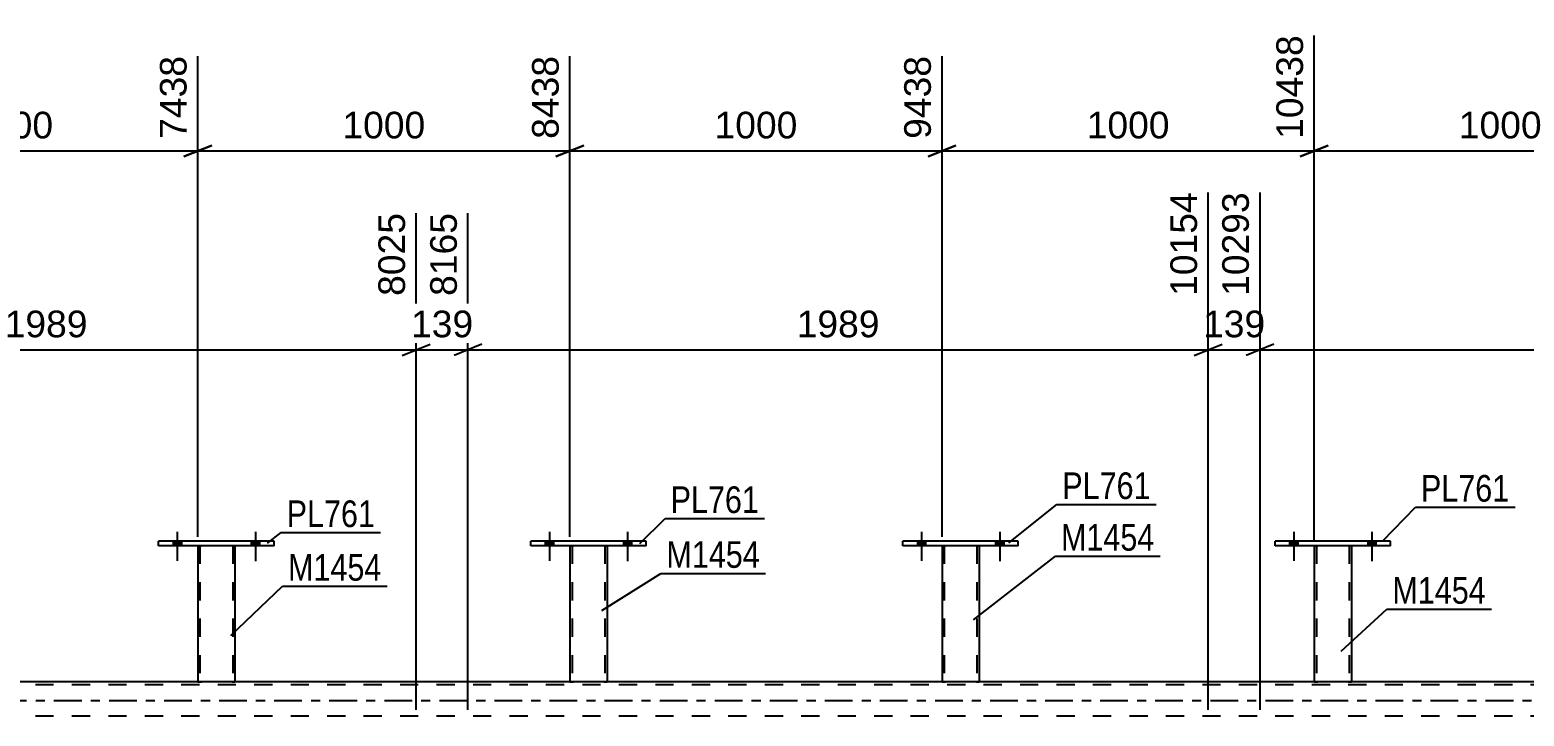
# Model space of a CAD drawing. Header units: millimetres. Extents: x 0 to 841, y 0 to 594.
# Drawn here: x 323.4 to 484.1, y 432.8 to 506.6 of the extents above; entities that cross this region are included whole.
import ezdxf

# ---------------------------------------------------------------- set-up
doc = ezdxf.new("R2010")
doc.units = ezdxf.units.MM
doc.linetypes.add('DXK_LINE_DOT2', pattern=[3.9198, 1.9599, -1.9599])
doc.linetypes.add('DXK_LINE_DOT3', pattern=[5.9187, 2.979, -0.9799, 0.9799, -0.9799])
doc.styles.add('Arial', font='ARIAL.TTF', dxfattribs={"height": 0.2})
doc.styles.add('Arial Narrow', font='ARIALN.TTF', dxfattribs={"height": 0.2})

# ---------------------------------------------------------------- blocks, each defined once
blk = doc.blocks.new('Bolt-318465150-4772 - 4399')
at = {"linetype": 'Continuous'}
for points in [[(378.85, 451.15), (379.73, 451.15), (379.73, 451.63), (378.85, 451.63)], [(387.25, 451.14), (388.13, 451.14), (388.13, 451.62), (387.25, 451.62)]]:
    blk.add_hatch(color=1, dxfattribs=at).paths.add_polyline_path(points)
at = {"color": 1, "linetype": 'Continuous'}
for p, q in [((378.85, 451.63), (378.85, 451.15)), ((379.29, 452.63), (379.29, 449.51)), ((379.73, 451.63), (379.73, 451.15)), ((387.25, 451.62), (387.25, 451.14)), ((387.69, 452.62), (387.69, 449.5)), ((388.13, 451.62), (388.13, 451.14))]:
    blk.add_line(p, q, dxfattribs=at)
blk = doc.blocks.new('Bolt-318465150-4794 - 4399')
at = {"linetype": 'Continuous'}
for points in [[(418.85, 451.15), (419.73, 451.15), (419.73, 451.63), (418.85, 451.63)], [(427.25, 451.14), (428.13, 451.14), (428.13, 451.62), (427.25, 451.62)]]:
    blk.add_hatch(color=1, dxfattribs=at).paths.add_polyline_path(points)
at = {"color": 1, "linetype": 'Continuous'}
for p, q in [((418.85, 451.63), (418.85, 451.15)), ((419.29, 452.63), (419.29, 449.51)), ((419.73, 451.63), (419.73, 451.15)), ((427.25, 451.62), (427.25, 451.14)), ((427.69, 452.62), (427.69, 449.5)), ((428.13, 451.62), (428.13, 451.14))]:
    blk.add_line(p, q, dxfattribs=at)
blk = doc.blocks.new('Part-318465150-4625 - 4399')
at = {"color": 2, "linetype": 'Continuous'}
for p, q in [((377.29, 451.15), (377.29, 451.63)), ((389.69, 451.62), (377.29, 451.63)), ((389.69, 451.14), (389.69, 451.62)), ((389.69, 451.14), (377.29, 451.15))]:
    blk.add_line(p, q, dxfattribs=at)
blk = doc.blocks.new('Part-318465150-4615 - 4399')
at = {"color": 2, "linetype": 'Continuous'}
for p, q in [((417.29, 451.15), (417.29, 451.63)), ((429.69, 451.62), (417.29, 451.63)), ((429.69, 451.14), (429.69, 451.62)), ((429.69, 451.14), (417.29, 451.15))]:
    blk.add_line(p, q, dxfattribs=at)
blk = doc.blocks.new('Part-318465150-4605 - 4399')
at = {"color": 2, "linetype": 'Continuous'}
for p, q in [((457.29, 451.15), (457.29, 451.63)), ((469.69, 451.62), (457.29, 451.63)), ((469.69, 451.14), (469.69, 451.62)), ((469.69, 451.14), (457.29, 451.15))]:
    blk.add_line(p, q, dxfattribs=at)
blk = doc.blocks.new('Part-318465150-4610 - 4399')
at = {"color": 2, "linetype": 'Continuous'}
for p, q in [((461.49, 451.15), (461.49, 436.51)), ((465.49, 451.14), (465.49, 436.51)), ((461.52, 436.51), (461.49, 436.51)), ((461.63, 436.51), (461.52, 436.51)), ((461.78, 436.51), (461.63, 436.51)), ((465.19, 436.51), (461.78, 436.51)), ((465.35, 436.51), (465.19, 436.51)), ((465.45, 436.51), (465.35, 436.51)), ((465.49, 436.51), (465.45, 436.51))]:
    blk.add_line(p, q, dxfattribs=at)
at = {"color": 7, "linetype": 'DXK_LINE_DOT2'}
for p, q in [((461.49, 451.15), (461.49, 451.15)), ((461.49, 451.15), (461.49, 451.15)), ((461.49, 451.15), (461.49, 451.15)), ((461.53, 451.15), (461.49, 451.15)), ((461.49, 451.15), (461.53, 451.15)), ((461.63, 451.15), (461.53, 451.15)), ((461.53, 451.15), (461.63, 451.15)), ((461.79, 451.15), (461.63, 451.15)), ((461.63, 451.15), (461.79, 451.15)), ((461.73, 451.15), (461.73, 451.15)), ((461.73, 451.15), (461.73, 436.51)), ((461.75, 451.15), (461.73, 451.15)), ((461.73, 451.15), (461.75, 451.15)), ((461.8, 451.15), (461.75, 451.15)), ((461.75, 451.15), (461.8, 451.15)), ((465.19, 451.15), (461.79, 451.15)), ((465.19, 451.15), (461.79, 451.15)), ((465.1, 451.15), (461.8, 451.15)), ((461.8, 451.15), (461.88, 451.15)), ((465.18, 451.15), (461.88, 451.15)), ((465.18, 451.15), (465.1, 451.15)), ((465.23, 451.15), (465.18, 451.15)), ((465.18, 451.15), (465.23, 451.15)), ((465.19, 451.15), (465.35, 451.15)), ((465.35, 451.15), (465.19, 451.15)), ((465.25, 451.15), (465.23, 451.15)), ((465.23, 451.15), (465.25, 451.15)), ((465.25, 451.15), (465.25, 451.15)), ((465.25, 451.15), (465.25, 436.51)), ((465.35, 451.15), (465.45, 451.15)), ((465.45, 451.15), (465.35, 451.15)), ((465.45, 451.15), (465.49, 451.15)), ((465.49, 451.15), (465.45, 451.15)), ((465.49, 451.15), (465.49, 451.15)), ((465.49, 451.15), (465.49, 451.14)), ((465.49, 451.14), (465.49, 451.15)), ((461.49, 436.51), (461.52, 436.51)), ((461.52, 436.51), (461.63, 436.51)), ((461.63, 436.51), (461.78, 436.51)), ((461.74, 436.51), (461.73, 436.51)), ((461.73, 436.51), (461.74, 436.51)), ((461.8, 436.51), (461.74, 436.51)), ((461.74, 436.51), (461.78, 436.51)), ((465.19, 436.51), (461.78, 436.51)), ((461.78, 436.51), (461.8, 436.51)), ((465.1, 436.51), (461.8, 436.51)), ((461.8, 436.51), (461.87, 436.51)), ((465.18, 436.51), (461.87, 436.51)), ((465.18, 436.51), (465.1, 436.51)), ((465.23, 436.51), (465.18, 436.51)), ((465.18, 436.51), (465.23, 436.51)), ((465.19, 436.51), (465.35, 436.51)), ((465.25, 436.51), (465.23, 436.51)), ((465.23, 436.51), (465.25, 436.51)), ((465.35, 436.51), (465.45, 436.51)), ((465.45, 436.51), (465.49, 436.51))]:
    blk.add_line(p, q, dxfattribs=at)
blk = doc.blocks.new('Part-318465150-4620 - 4399')
at = {"color": 2, "linetype": 'Continuous'}
for p, q in [((421.49, 451.15), (421.49, 436.51)), ((425.49, 451.14), (425.49, 436.51)), ((421.52, 436.51), (421.49, 436.51)), ((421.63, 436.51), (421.52, 436.51)), ((421.78, 436.51), (421.63, 436.51)), ((425.19, 436.51), (421.78, 436.51)), ((425.35, 436.51), (425.19, 436.51)), ((425.45, 436.51), (425.35, 436.51)), ((425.49, 436.51), (425.45, 436.51))]:
    blk.add_line(p, q, dxfattribs=at)
at = {"color": 7, "linetype": 'DXK_LINE_DOT2'}
for p, q in [((421.49, 451.15), (421.49, 451.15)), ((421.49, 451.15), (421.49, 451.15)), ((421.49, 451.15), (421.49, 451.15)), ((421.53, 451.15), (421.49, 451.15)), ((421.49, 451.15), (421.53, 451.15)), ((421.63, 451.15), (421.53, 451.15)), ((421.53, 451.15), (421.63, 451.15)), ((421.79, 451.15), (421.63, 451.15)), ((421.63, 451.15), (421.79, 451.15)), ((421.73, 451.15), (421.73, 451.15)), ((421.73, 451.15), (421.73, 436.51)), ((421.75, 451.15), (421.73, 451.15)), ((421.73, 451.15), (421.75, 451.15)), ((421.8, 451.15), (421.75, 451.15)), ((421.75, 451.15), (421.8, 451.15)), ((425.19, 451.15), (421.79, 451.15)), ((425.19, 451.15), (421.79, 451.15)), ((425.1, 451.15), (421.8, 451.15)), ((421.8, 451.15), (421.88, 451.15)), ((425.18, 451.15), (421.88, 451.15)), ((425.18, 451.15), (425.1, 451.15)), ((425.23, 451.15), (425.18, 451.15)), ((425.18, 451.15), (425.23, 451.15)), ((425.19, 451.15), (425.35, 451.15)), ((425.35, 451.15), (425.19, 451.15)), ((425.25, 451.15), (425.23, 451.15)), ((425.23, 451.15), (425.25, 451.15)), ((425.25, 451.15), (425.25, 451.15)), ((425.25, 451.15), (425.25, 436.51)), ((425.35, 451.15), (425.45, 451.15)), ((425.45, 451.15), (425.35, 451.15)), ((425.45, 451.15), (425.49, 451.15)), ((425.49, 451.15), (425.45, 451.15)), ((425.49, 451.15), (425.49, 451.15)), ((425.49, 451.15), (425.49, 451.14)), ((425.49, 451.14), (425.49, 451.15)), ((421.49, 436.51), (421.52, 436.51)), ((421.52, 436.51), (421.63, 436.51)), ((421.63, 436.51), (421.78, 436.51)), ((421.74, 436.51), (421.73, 436.51)), ((421.73, 436.51), (421.74, 436.51)), ((421.8, 436.51), (421.74, 436.51)), ((421.74, 436.51), (421.78, 436.51)), ((425.19, 436.51), (421.78, 436.51)), ((421.78, 436.51), (421.8, 436.51)), ((425.1, 436.51), (421.8, 436.51)), ((421.8, 436.51), (421.87, 436.51)), ((425.18, 436.51), (421.87, 436.51)), ((425.18, 436.51), (425.1, 436.51)), ((425.23, 436.51), (425.18, 436.51)), ((425.18, 436.51), (425.23, 436.51)), ((425.19, 436.51), (425.35, 436.51)), ((425.25, 436.51), (425.23, 436.51)), ((425.23, 436.51), (425.25, 436.51)), ((425.35, 436.51), (425.45, 436.51)), ((425.45, 436.51), (425.49, 436.51))]:
    blk.add_line(p, q, dxfattribs=at)
blk = doc.blocks.new('Part-318465150-4696 - 4399')
at = {"color": 7, "linetype": 'DXK_LINE_DOT2'}
for p, q in [((765.02, 436.19), (89.29, 436.19)), ((765.02, 436.51), (101.49, 436.51)), ((345.49, 436.51), (341.49, 436.51)), ((385.49, 436.51), (381.49, 436.51)), ((425.49, 436.51), (421.49, 436.51)), ((465.49, 436.51), (461.49, 436.51)), ((765.02, 432.83), (89.29, 432.83))]:
    blk.add_line(p, q, dxfattribs=at)
at = {"color": 2, "linetype": 'Continuous'}
for p, q in [((341.49, 436.51), (305.49, 436.51)), ((381.49, 436.51), (345.49, 436.51)), ((421.49, 436.51), (385.49, 436.51)), ((461.49, 436.51), (425.49, 436.51)), ((501.49, 436.51), (465.49, 436.51))]:
    blk.add_line(p, q, dxfattribs=at)
at = {"color": 7, "linetype": 'DXK_LINE_DOT3'}
blk.add_line((89.29, 434.51), (774.82, 434.51), dxfattribs=at)
blk = doc.blocks.new('Part-318465150-4746 - 4399')
at = {"color": 2, "linetype": 'Continuous'}
for p, q in [((381.49, 451.15), (381.49, 436.51)), ((385.49, 451.14), (385.49, 436.51)), ((381.52, 436.51), (381.49, 436.51)), ((381.63, 436.51), (381.52, 436.51)), ((381.78, 436.51), (381.63, 436.51)), ((385.19, 436.51), (381.78, 436.51)), ((385.35, 436.51), (385.19, 436.51)), ((385.45, 436.51), (385.35, 436.51)), ((385.49, 436.51), (385.45, 436.51))]:
    blk.add_line(p, q, dxfattribs=at)
at = {"color": 7, "linetype": 'DXK_LINE_DOT2'}
for p, q in [((381.49, 451.15), (381.49, 451.15)), ((381.49, 451.15), (381.49, 451.15)), ((381.49, 451.15), (381.49, 451.15)), ((381.53, 451.15), (381.49, 451.15)), ((381.49, 451.15), (381.53, 451.15)), ((381.63, 451.15), (381.53, 451.15)), ((381.53, 451.15), (381.63, 451.15)), ((381.79, 451.15), (381.63, 451.15)), ((381.63, 451.15), (381.79, 451.15)), ((381.73, 451.15), (381.73, 451.15)), ((381.73, 451.15), (381.73, 436.51)), ((381.75, 451.15), (381.73, 451.15)), ((381.73, 451.15), (381.75, 451.15)), ((381.8, 451.15), (381.75, 451.15)), ((381.75, 451.15), (381.8, 451.15)), ((385.19, 451.15), (381.79, 451.15)), ((385.19, 451.15), (381.79, 451.15)), ((385.1, 451.15), (381.8, 451.15)), ((381.8, 451.15), (381.88, 451.15)), ((385.18, 451.15), (381.88, 451.15)), ((385.18, 451.15), (385.1, 451.15)), ((385.23, 451.15), (385.18, 451.15)), ((385.18, 451.15), (385.23, 451.15)), ((385.19, 451.15), (385.35, 451.15)), ((385.35, 451.15), (385.19, 451.15)), ((385.25, 451.15), (385.23, 451.15)), ((385.23, 451.15), (385.25, 451.15)), ((385.25, 451.15), (385.25, 451.15)), ((385.25, 451.15), (385.25, 436.51)), ((385.35, 451.15), (385.45, 451.15)), ((385.45, 451.15), (385.35, 451.15)), ((385.45, 451.15), (385.49, 451.15)), ((385.49, 451.15), (385.45, 451.15)), ((385.49, 451.15), (385.49, 451.15)), ((385.49, 451.15), (385.49, 451.14)), ((385.49, 451.14), (385.49, 451.15)), ((381.49, 436.51), (381.52, 436.51)), ((381.52, 436.51), (381.63, 436.51)), ((381.63, 436.51), (381.78, 436.51)), ((381.74, 436.51), (381.73, 436.51)), ((381.73, 436.51), (381.74, 436.51)), ((381.8, 436.51), (381.74, 436.51)), ((381.74, 436.51), (381.78, 436.51)), ((385.19, 436.51), (381.78, 436.51)), ((381.78, 436.51), (381.8, 436.51)), ((385.1, 436.51), (381.8, 436.51)), ((381.8, 436.51), (381.87, 436.51)), ((385.18, 436.51), (381.87, 436.51)), ((385.18, 436.51), (385.1, 436.51)), ((385.23, 436.51), (385.18, 436.51)), ((385.18, 436.51), (385.23, 436.51)), ((385.19, 436.51), (385.35, 436.51)), ((385.25, 436.51), (385.23, 436.51)), ((385.23, 436.51), (385.25, 436.51)), ((385.35, 436.51), (385.45, 436.51)), ((385.45, 436.51), (385.49, 436.51))]:
    blk.add_line(p, q, dxfattribs=at)
blk = doc.blocks.new('Part-318465150-4751 - 4399')
at = {"color": 2, "linetype": 'Continuous'}
for p, q in [((337.29, 451.15), (337.29, 451.63)), ((349.69, 451.62), (337.29, 451.63)), ((349.69, 451.14), (349.69, 451.62)), ((349.69, 451.14), (337.29, 451.15))]:
    blk.add_line(p, q, dxfattribs=at)
blk = doc.blocks.new('Part-318465150-4756 - 4399')
at = {"color": 2, "linetype": 'Continuous'}
for p, q in [((341.49, 451.15), (341.49, 436.51)), ((345.49, 451.14), (345.49, 436.51)), ((341.52, 436.51), (341.49, 436.51)), ((341.63, 436.51), (341.52, 436.51)), ((341.78, 436.51), (341.63, 436.51)), ((345.19, 436.51), (341.78, 436.51)), ((345.35, 436.51), (345.19, 436.51)), ((345.45, 436.51), (345.35, 436.51)), ((345.49, 436.51), (345.45, 436.51))]:
    blk.add_line(p, q, dxfattribs=at)
at = {"color": 7, "linetype": 'DXK_LINE_DOT2'}
for p, q in [((341.49, 451.15), (341.49, 451.15)), ((341.49, 451.15), (341.49, 451.15)), ((341.49, 451.15), (341.49, 451.15)), ((341.53, 451.15), (341.49, 451.15)), ((341.49, 451.15), (341.53, 451.15)), ((341.63, 451.15), (341.53, 451.15)), ((341.53, 451.15), (341.63, 451.15)), ((341.79, 451.15), (341.63, 451.15)), ((341.63, 451.15), (341.79, 451.15)), ((341.73, 451.15), (341.73, 451.15)), ((341.73, 451.15), (341.73, 436.51)), ((341.75, 451.15), (341.73, 451.15)), ((341.73, 451.15), (341.75, 451.15)), ((341.8, 451.15), (341.75, 451.15)), ((341.75, 451.15), (341.8, 451.15)), ((345.2, 451.15), (341.79, 451.15)), ((345.2, 451.15), (341.79, 451.15)), ((345.1, 451.15), (341.8, 451.15)), ((341.8, 451.15), (341.88, 451.15)), ((345.18, 451.15), (341.88, 451.15)), ((345.18, 451.15), (345.1, 451.15)), ((345.23, 451.15), (345.18, 451.15)), ((345.18, 451.15), (345.23, 451.15)), ((345.2, 451.15), (345.35, 451.15)), ((345.35, 451.15), (345.2, 451.15)), ((345.25, 451.15), (345.23, 451.15)), ((345.23, 451.15), (345.25, 451.15)), ((345.25, 451.15), (345.25, 451.15)), ((345.25, 451.15), (345.25, 436.51)), ((345.35, 451.15), (345.46, 451.15)), ((345.46, 451.15), (345.35, 451.15)), ((345.46, 451.15), (345.49, 451.15)), ((345.49, 451.15), (345.46, 451.15)), ((345.49, 451.15), (345.49, 451.15)), ((345.49, 451.15), (345.49, 451.14)), ((345.49, 451.14), (345.49, 451.15)), ((341.49, 436.51), (341.52, 436.51)), ((341.52, 436.51), (341.63, 436.51)), ((341.63, 436.51), (341.78, 436.51)), ((341.75, 436.51), (341.73, 436.51)), ((341.73, 436.51), (341.75, 436.51)), ((341.8, 436.51), (341.75, 436.51)), ((341.75, 436.51), (341.78, 436.51)), ((345.19, 436.51), (341.78, 436.51)), ((341.78, 436.51), (341.8, 436.51)), ((345.1, 436.51), (341.8, 436.51)), ((341.8, 436.51), (341.88, 436.51)), ((345.18, 436.51), (341.88, 436.51)), ((345.18, 436.51), (345.1, 436.51)), ((345.23, 436.51), (345.18, 436.51)), ((345.18, 436.51), (345.23, 436.51)), ((345.19, 436.51), (345.35, 436.51)), ((345.25, 436.51), (345.23, 436.51)), ((345.23, 436.51), (345.25, 436.51)), ((345.35, 436.51), (345.45, 436.51)), ((345.45, 436.51), (345.49, 436.51))]:
    blk.add_line(p, q, dxfattribs=at)
blk = doc.blocks.new('Bolt-318465150-4773 - 4399')
at = {"linetype": 'Continuous'}
for points in [[(338.85, 451.15), (339.73, 451.15), (339.73, 451.63), (338.85, 451.63)], [(347.25, 451.14), (348.13, 451.14), (348.13, 451.62), (347.25, 451.62)]]:
    blk.add_hatch(color=1, dxfattribs=at).paths.add_polyline_path(points)
at = {"color": 1, "linetype": 'Continuous'}
for p, q in [((338.85, 451.63), (338.85, 451.15)), ((339.29, 452.63), (339.29, 449.51)), ((339.73, 451.63), (339.73, 451.15)), ((347.25, 451.62), (347.25, 451.14)), ((347.69, 452.62), (347.69, 449.5)), ((348.13, 451.62), (348.13, 451.14))]:
    blk.add_line(p, q, dxfattribs=at)
blk = doc.blocks.new('Bolt-318465150-4774 - 4399')
at = {"linetype": 'Continuous'}
for points in [[(338.85, 451.15), (339.73, 451.15), (339.73, 451.63), (338.85, 451.63)], [(347.25, 451.14), (348.13, 451.14), (348.13, 451.62), (347.25, 451.62)]]:
    blk.add_hatch(color=1, dxfattribs=at).paths.add_polyline_path(points)
at = {"color": 1, "linetype": 'Continuous'}
for p, q in [((338.85, 451.63), (338.85, 451.15)), ((339.29, 452.63), (339.29, 449.51)), ((339.73, 451.63), (339.73, 451.15)), ((347.25, 451.62), (347.25, 451.14)), ((347.69, 452.62), (347.69, 449.5)), ((348.13, 451.62), (348.13, 451.14))]:
    blk.add_line(p, q, dxfattribs=at)
blk = doc.blocks.new('Bolt-318465150-4791 - 4399')
at = {"linetype": 'Continuous'}
for points in [[(458.85, 451.15), (459.73, 451.15), (459.73, 451.63), (458.85, 451.63)], [(467.25, 451.14), (468.13, 451.14), (468.13, 451.62), (467.25, 451.62)]]:
    blk.add_hatch(color=1, dxfattribs=at).paths.add_polyline_path(points)
at = {"color": 1, "linetype": 'Continuous'}
for p, q in [((458.85, 451.63), (458.85, 451.15)), ((459.29, 452.63), (459.29, 449.51)), ((459.73, 451.63), (459.73, 451.15)), ((467.25, 451.62), (467.25, 451.14)), ((467.69, 452.62), (467.69, 449.5)), ((468.13, 451.62), (468.13, 451.14))]:
    blk.add_line(p, q, dxfattribs=at)
blk = doc.blocks.new('Bolt-318465150-4792 - 4399')
at = {"linetype": 'Continuous'}
for points in [[(458.85, 451.15), (459.73, 451.15), (459.73, 451.63), (458.85, 451.63)], [(467.25, 451.14), (468.13, 451.14), (468.13, 451.62), (467.25, 451.62)]]:
    blk.add_hatch(color=1, dxfattribs=at).paths.add_polyline_path(points)
at = {"color": 1, "linetype": 'Continuous'}
for p, q in [((458.85, 451.63), (458.85, 451.15)), ((459.29, 452.63), (459.29, 449.51)), ((459.73, 451.63), (459.73, 451.15)), ((467.25, 451.62), (467.25, 451.14)), ((467.69, 452.62), (467.69, 449.5)), ((468.13, 451.62), (468.13, 451.14))]:
    blk.add_line(p, q, dxfattribs=at)
blk = doc.blocks.new('Bolt-318465150-4793 - 4399')
at = {"linetype": 'Continuous'}
for points in [[(418.85, 451.15), (419.73, 451.15), (419.73, 451.63), (418.85, 451.63)], [(427.25, 451.14), (428.13, 451.14), (428.13, 451.62), (427.25, 451.62)]]:
    blk.add_hatch(color=1, dxfattribs=at).paths.add_polyline_path(points)
at = {"color": 1, "linetype": 'Continuous'}
for p, q in [((418.85, 451.63), (418.85, 451.15)), ((419.29, 452.63), (419.29, 449.51)), ((419.73, 451.63), (419.73, 451.15)), ((427.25, 451.62), (427.25, 451.14)), ((427.69, 452.62), (427.69, 449.5)), ((428.13, 451.62), (428.13, 451.14))]:
    blk.add_line(p, q, dxfattribs=at)
blk = doc.blocks.new('Bolt-318465150-4795 - 4399')
at = {"linetype": 'Continuous'}
for points in [[(378.85, 451.15), (379.73, 451.15), (379.73, 451.63), (378.85, 451.63)], [(387.25, 451.14), (388.13, 451.14), (388.13, 451.62), (387.25, 451.62)]]:
    blk.add_hatch(color=1, dxfattribs=at).paths.add_polyline_path(points)
at = {"color": 1, "linetype": 'Continuous'}
for p, q in [((378.85, 451.63), (378.85, 451.15)), ((379.29, 452.63), (379.29, 449.51)), ((379.73, 451.63), (379.73, 451.15)), ((387.25, 451.62), (387.25, 451.14)), ((387.69, 452.62), (387.69, 449.5)), ((388.13, 451.62), (388.13, 451.14))]:
    blk.add_line(p, q, dxfattribs=at)
blk = doc.blocks.new('StraightDimension-318465150-14489 - 4399')
at = {"color": 7, "linetype": 'Continuous'}
for p, q in [((450.1, 433.51), (450.1, 489.12)), ((455.67, 433.51), (455.67, 489.12)), ((448.6, 471.6), (451.6, 472.8)), ((450.1, 472.2), (455.67, 472.2)), ((457.17, 472.8), (454.17, 471.6))]:
    blk.add_line(p, q, dxfattribs=at)
at = {"color": 0}
blk.add_wipeout([(456.82, 472.95), (456.82, 477.15), (448.95, 477.15), (448.95, 472.95)], dxfattribs=at)
at = {"color": 3, "style": 'Arial'}
blk.add_text('139', height=2.865, dxfattribs=at).set_placement((449.55, 473.55))
at = {"color": 0, "linetype": 'Continuous'}
blk.add_wipeout([(455.07, 489.72), (450.87, 489.72), (450.87, 477.4), (455.07, 477.4)], dxfattribs=at)
at = {"color": 3, "linetype": 'Continuous', "style": 'Arial'}
blk.add_text('10293', height=2.865, rotation=90.0002, dxfattribs=at).set_placement((454.47, 478))
blk = doc.blocks.new('StraightDimension-318465150-14492 - 4399')
at = {"color": 7, "linetype": 'Continuous'}
for p, q in [((285.41, 433.51), (285.41, 486.9)), ((364.97, 433.51), (364.97, 486.9)), ((286.91, 472.8), (283.91, 471.6)), ((285.41, 472.2), (364.97, 472.2)), ((363.47, 471.6), (366.47, 472.8))]:
    blk.add_line(p, q, dxfattribs=at)
at = {"color": 0, "linetype": 'Continuous'}
blk.add_wipeout([(364.37, 487.5), (360.17, 487.5), (360.17, 477.4), (364.37, 477.4)], dxfattribs=at)
at = {"color": 0}
blk.add_wipeout([(330.23, 472.95), (330.23, 477.15), (320.14, 477.15), (320.14, 472.95)], dxfattribs=at)
at = {"color": 3, "linetype": 'Continuous', "style": 'Arial'}
blk.add_text('8025', height=2.865, rotation=90.0002, dxfattribs=at).set_placement((363.77, 478))
at = {"color": 3, "style": 'Arial'}
blk.add_text('1989', height=2.865, dxfattribs=at).set_placement((320.74, 473.55))
blk = doc.blocks.new('StraightDimension-318465150-14490 - 4399')
at = {"color": 7, "linetype": 'Continuous'}
for p, q in [((450.1, 433.51), (450.1, 489.12)), ((370.54, 433.51), (370.54, 486.9)), ((372.04, 472.8), (369.04, 471.6)), ((370.54, 472.2), (450.1, 472.2)), ((448.6, 471.6), (451.6, 472.8))]:
    blk.add_line(p, q, dxfattribs=at)
at = {"color": 0, "linetype": 'Continuous'}
blk.add_wipeout([(449.5, 489.72), (445.3, 489.72), (445.3, 477.4), (449.5, 477.4)], dxfattribs=at)
at = {"color": 0}
blk.add_wipeout([(415.37, 472.95), (415.37, 477.15), (405.27, 477.15), (405.27, 472.95)], dxfattribs=at)
at = {"color": 3, "linetype": 'Continuous', "style": 'Arial'}
blk.add_text('10154', height=2.865, rotation=90.0002, dxfattribs=at).set_placement((448.9, 478))
at = {"color": 3, "style": 'Arial'}
blk.add_text('1989', height=2.865, dxfattribs=at).set_placement((405.87, 473.55))
blk = doc.blocks.new('StraightDimension-318465150-14060 - 4399')
at = {"color": 7, "linetype": 'Continuous'}
for p, q in [((461.49, 451.58), (461.49, 505.99)), ((501.49, 451.56), (501.49, 505.99)), ((462.99, 494.18), (459.99, 492.98)), ((461.49, 493.58), (501.49, 493.58)), ((499.99, 492.98), (502.99, 494.18))]:
    blk.add_line(p, q, dxfattribs=at)
at = {"color": 0, "linetype": 'Continuous'}
blk.add_wipeout([(500.89, 506.59), (496.69, 506.59), (496.69, 494.28), (500.89, 494.28)], dxfattribs=at)
at = {"color": 0}
blk.add_wipeout([(486.54, 494.33), (486.54, 498.53), (476.44, 498.53), (476.44, 494.33)], dxfattribs=at)
at = {"color": 3, "linetype": 'Continuous', "style": 'Arial'}
blk.add_text('11438', height=2.865, rotation=90.0002, dxfattribs=at).set_placement((500.29, 494.88))
at = {"color": 3, "style": 'Arial'}
blk.add_text('1000', height=2.865, dxfattribs=at).set_placement((477.04, 494.93))
blk = doc.blocks.new('StraightDimension-318465150-14063 - 4399')
at = {"color": 7, "linetype": 'Continuous'}
for p, q in [((341.49, 452.1), (341.49, 503.77)), ((381.49, 452.09), (381.49, 503.77)), ((342.99, 494.18), (339.99, 492.98)), ((341.49, 493.58), (381.49, 493.58)), ((379.99, 492.98), (382.99, 494.18))]:
    blk.add_line(p, q, dxfattribs=at)
at = {"color": 0, "linetype": 'Continuous'}
blk.add_wipeout([(380.89, 504.37), (376.69, 504.37), (376.69, 494.28), (380.89, 494.28)], dxfattribs=at)
at = {"color": 0}
blk.add_wipeout([(366.54, 494.33), (366.54, 498.53), (356.44, 498.53), (356.44, 494.33)], dxfattribs=at)
at = {"color": 3, "linetype": 'Continuous', "style": 'Arial'}
blk.add_text('8438', height=2.865, rotation=90.0002, dxfattribs=at).set_placement((380.29, 494.88))
at = {"color": 3, "style": 'Arial'}
blk.add_text('1000', height=2.865, dxfattribs=at).set_placement((357.04, 494.93))
blk = doc.blocks.new('StraightDimension-318465150-14064 - 4399')
at = {"color": 7, "linetype": 'Continuous'}
for p, q in [((301.49, 452.11), (301.49, 503.77)), ((341.49, 452.1), (341.49, 503.77)), ((302.99, 494.18), (299.99, 492.98)), ((301.49, 493.58), (341.49, 493.58)), ((339.99, 492.98), (342.99, 494.18))]:
    blk.add_line(p, q, dxfattribs=at)
at = {"color": 0, "linetype": 'Continuous'}
blk.add_wipeout([(340.89, 504.37), (336.69, 504.37), (336.69, 494.28), (340.89, 494.28)], dxfattribs=at)
at = {"color": 0}
blk.add_wipeout([(326.54, 494.33), (326.54, 498.53), (316.44, 498.53), (316.44, 494.33)], dxfattribs=at)
at = {"color": 3, "linetype": 'Continuous', "style": 'Arial'}
blk.add_text('7438', height=2.865, rotation=90.0002, dxfattribs=at).set_placement((340.29, 494.88))
at = {"color": 3, "style": 'Arial'}
blk.add_text('1000', height=2.865, dxfattribs=at).set_placement((317.04, 494.93))
blk = doc.blocks.new('StraightDimension-318465150-14062 - 4399')
at = {"color": 7, "linetype": 'Continuous'}
for p, q in [((381.49, 452.09), (381.49, 503.77)), ((421.49, 452.09), (421.49, 503.77)), ((382.99, 494.18), (379.99, 492.98)), ((381.49, 493.58), (421.49, 493.58)), ((419.99, 492.98), (422.99, 494.18))]:
    blk.add_line(p, q, dxfattribs=at)
at = {"color": 0, "linetype": 'Continuous'}
blk.add_wipeout([(420.89, 504.37), (416.69, 504.37), (416.69, 494.28), (420.89, 494.28)], dxfattribs=at)
at = {"color": 0}
blk.add_wipeout([(406.54, 494.33), (406.54, 498.53), (396.44, 498.53), (396.44, 494.33)], dxfattribs=at)
at = {"color": 3, "linetype": 'Continuous', "style": 'Arial'}
blk.add_text('9438', height=2.865, rotation=90.0002, dxfattribs=at).set_placement((420.29, 494.88))
at = {"color": 3, "style": 'Arial'}
blk.add_text('1000', height=2.865, dxfattribs=at).set_placement((397.04, 494.93))
blk = doc.blocks.new('StraightDimension-318465150-14061 - 4399')
at = {"color": 7, "linetype": 'Continuous'}
for p, q in [((461.49, 451.58), (461.49, 505.99)), ((421.49, 452.09), (421.49, 503.77)), ((422.99, 494.18), (419.99, 492.98)), ((421.49, 493.58), (461.49, 493.58)), ((459.99, 492.98), (462.99, 494.18))]:
    blk.add_line(p, q, dxfattribs=at)
at = {"color": 0, "linetype": 'Continuous'}
blk.add_wipeout([(460.89, 506.59), (456.69, 506.59), (456.69, 494.28), (460.89, 494.28)], dxfattribs=at)
at = {"color": 0}
blk.add_wipeout([(446.54, 494.33), (446.54, 498.53), (436.44, 498.53), (436.44, 494.33)], dxfattribs=at)
at = {"color": 3, "linetype": 'Continuous', "style": 'Arial'}
blk.add_text('10438', height=2.865, rotation=90.0002, dxfattribs=at).set_placement((460.29, 494.88))
at = {"color": 3, "style": 'Arial'}
blk.add_text('1000', height=2.865, dxfattribs=at).set_placement((437.04, 494.93))
blk = doc.blocks.new('StraightDimension-318465150-14488 - 4399')
at = {"color": 7, "linetype": 'Continuous'}
for p, q in [((455.67, 433.51), (455.67, 489.12)), ((535.23, 433.51), (535.23, 489.12)), ((457.17, 472.8), (454.17, 471.6)), ((455.67, 472.2), (535.23, 472.2)), ((533.73, 471.6), (536.73, 472.8))]:
    blk.add_line(p, q, dxfattribs=at)
at = {"color": 0, "linetype": 'Continuous'}
blk.add_wipeout([(534.63, 489.72), (530.43, 489.72), (530.43, 477.4), (534.63, 477.4)], dxfattribs=at)
at = {"color": 0}
blk.add_wipeout([(500.5, 472.95), (500.5, 477.15), (490.41, 477.15), (490.41, 472.95)], dxfattribs=at)
at = {"color": 3, "linetype": 'Continuous', "style": 'Arial'}
blk.add_text('12282', height=2.865, rotation=90.0002, dxfattribs=at).set_placement((534.03, 478))
at = {"color": 3, "style": 'Arial'}
blk.add_text('1989', height=2.865, dxfattribs=at).set_placement((491.01, 473.55))
blk = doc.blocks.new('StraightDimension-318465150-14491 - 4399')
at = {"color": 7, "linetype": 'Continuous'}
for p, q in [((364.97, 433.51), (364.97, 486.9)), ((370.54, 433.51), (370.54, 486.9)), ((363.47, 471.6), (366.47, 472.8)), ((364.97, 472.2), (370.54, 472.2)), ((372.04, 472.8), (369.04, 471.6))]:
    blk.add_line(p, q, dxfattribs=at)
at = {"color": 0}
blk.add_wipeout([(371.69, 472.95), (371.69, 477.15), (363.82, 477.15), (363.82, 472.95)], dxfattribs=at)
at = {"color": 3, "style": 'Arial'}
blk.add_text('139', height=2.865, dxfattribs=at).set_placement((364.42, 473.55))
at = {"color": 0, "linetype": 'Continuous'}
blk.add_wipeout([(369.94, 487.5), (365.74, 487.5), (365.74, 477.4), (369.94, 477.4)], dxfattribs=at)
at = {"color": 3, "linetype": 'Continuous', "style": 'Arial'}
blk.add_text('8165', height=2.865, rotation=90.0002, dxfattribs=at).set_placement((369.34, 478))
blk = doc.blocks.new('Mark-318465150-4742 - 4399')
at = {"color": 0}
blk.add_wipeout([(401.92, 448.77), (401.92, 451.77), (391.87, 451.77), (391.87, 448.77)], dxfattribs=at)
blk.add_wipeout([(401.92, 448.77), (401.92, 451.77), (391.87, 451.77), (391.87, 448.77)], dxfattribs=at)
at = {"color": 30, "linetype": 'Continuous'}
for p, q in [((384.94, 444.19), (391.27, 448.17)), ((391.27, 448.17), (402.52, 448.17))]:
    blk.add_line(p, q, dxfattribs=at)
at = {"color": 3, "style": 'Arial Narrow'}
blk.add_text('M1454', height=2.863, dxfattribs=at).set_placement((391.87, 448.77))
blk = doc.blocks.new('Mark-318465150-4621 - 4399')
at = {"color": 0}
blk.add_wipeout([(401.82, 454.66), (401.82, 457.66), (392.32, 457.66), (392.32, 454.66)], dxfattribs=at)
blk.add_wipeout([(401.82, 454.66), (401.82, 457.66), (392.32, 457.66), (392.32, 454.66)], dxfattribs=at)
at = {"color": 30, "linetype": 'Continuous'}
for p, q in [((389, 451.4), (391.72, 454.06)), ((391.72, 454.06), (402.42, 454.06))]:
    blk.add_line(p, q, dxfattribs=at)
at = {"color": 3, "style": 'Arial Narrow'}
blk.add_text('PL761', height=2.863, dxfattribs=at).set_placement((392.32, 454.66))
blk = doc.blocks.new('Mark-318465150-4601 - 4399')
at = {"color": 0}
blk.add_wipeout([(482.48, 455.88), (482.48, 458.88), (472.97, 458.88), (472.97, 455.88)], dxfattribs=at)
blk.add_wipeout([(482.48, 455.88), (482.48, 458.88), (472.97, 458.88), (472.97, 455.88)], dxfattribs=at)
at = {"color": 30, "linetype": 'Continuous'}
for p, q in [((468.84, 451.62), (472.37, 455.28)), ((472.37, 455.28), (483.08, 455.28))]:
    blk.add_line(p, q, dxfattribs=at)
at = {"color": 3, "style": 'Arial Narrow'}
blk.add_text('PL761', height=2.863, dxfattribs=at).set_placement((472.97, 455.88))
blk = doc.blocks.new('Mark-318465150-4606 - 4399')
at = {"color": 0}
blk.add_wipeout([(479.96, 444.91), (479.96, 447.91), (469.9, 447.91), (469.9, 444.91)], dxfattribs=at)
blk.add_wipeout([(479.96, 444.91), (479.96, 447.91), (469.9, 447.91), (469.9, 444.91)], dxfattribs=at)
at = {"color": 30, "linetype": 'Continuous'}
for p, q in [((464.38, 439.8), (469.3, 444.31)), ((469.3, 444.31), (480.56, 444.31))]:
    blk.add_line(p, q, dxfattribs=at)
at = {"color": 3, "style": 'Arial Narrow'}
blk.add_text('M1454', height=2.863, dxfattribs=at).set_placement((469.9, 444.91))
blk = doc.blocks.new('Mark-318465150-4611 - 4399')
at = {"color": 0}
blk.add_wipeout([(443.92, 456.16), (443.92, 459.16), (434.42, 459.16), (434.42, 456.16)], dxfattribs=at)
blk.add_wipeout([(443.92, 456.16), (443.92, 459.16), (434.42, 459.16), (434.42, 456.16)], dxfattribs=at)
at = {"color": 30, "linetype": 'Continuous'}
for p, q in [((428.68, 451.44), (433.82, 455.56)), ((433.82, 455.56), (444.52, 455.56))]:
    blk.add_line(p, q, dxfattribs=at)
at = {"color": 3, "style": 'Arial Narrow'}
blk.add_text('PL761', height=2.863, dxfattribs=at).set_placement((434.42, 456.16))
blk = doc.blocks.new('Mark-318465150-4616 - 4399')
at = {"color": 0}
blk.add_wipeout([(444.33, 450.61), (444.33, 453.61), (434.28, 453.61), (434.28, 450.61)], dxfattribs=at)
blk.add_wipeout([(444.33, 450.61), (444.33, 453.61), (434.28, 453.61), (434.28, 450.61)], dxfattribs=at)
at = {"color": 30, "linetype": 'Continuous'}
for p, q in [((424.88, 443.17), (433.68, 450.01)), ((433.68, 450.01), (444.93, 450.01))]:
    blk.add_line(p, q, dxfattribs=at)
at = {"color": 3, "style": 'Arial Narrow'}
blk.add_text('M1454', height=2.863, dxfattribs=at).set_placement((434.28, 450.61))
blk = doc.blocks.new('Mark-318465150-4747 - 4399')
at = {"color": 0}
blk.add_wipeout([(360.55, 453.15), (360.55, 456.15), (351.05, 456.15), (351.05, 453.15)], dxfattribs=at)
blk.add_wipeout([(360.55, 453.15), (360.55, 456.15), (351.05, 456.15), (351.05, 453.15)], dxfattribs=at)
at = {"color": 30, "linetype": 'Continuous'}
for p, q in [((348.99, 451.41), (350.45, 452.55)), ((350.45, 452.55), (361.15, 452.55))]:
    blk.add_line(p, q, dxfattribs=at)
at = {"color": 3, "style": 'Arial Narrow'}
blk.add_text('PL761', height=2.863, dxfattribs=at).set_placement((351.05, 453.15))
blk = doc.blocks.new('Mark-318465150-4752 - 4399')
at = {"color": 0}
blk.add_wipeout([(361.26, 447.38), (361.26, 450.38), (351.2, 450.38), (351.2, 447.38)], dxfattribs=at)
blk.add_wipeout([(361.26, 447.38), (361.26, 450.38), (351.2, 450.38), (351.2, 447.38)], dxfattribs=at)
at = {"color": 30, "linetype": 'Continuous'}
for p, q in [((345.04, 441.48), (350.6, 446.78)), ((350.6, 446.78), (361.86, 446.78))]:
    blk.add_line(p, q, dxfattribs=at)
at = {"color": 3, "style": 'Arial Narrow'}
blk.add_text('M1454', height=2.863, dxfattribs=at).set_placement((351.2, 447.38))

msp = doc.modelspace()

# ---------------------------------------------------------------- block references
for name in ['Part-318465150-4751 - 4399', 'Bolt-318465150-4773 - 4399', 'Bolt-318465150-4774 - 4399', 'Part-318465150-4625 - 4399', 'Bolt-318465150-4772 - 4399', 'Bolt-318465150-4795 - 4399', 'Part-318465150-4615 - 4399', 'Bolt-318465150-4794 - 4399', 'Bolt-318465150-4793 - 4399', 'Part-318465150-4605 - 4399', 'Bolt-318465150-4791 - 4399', 'Bolt-318465150-4792 - 4399', 'Part-318465150-4756 - 4399', 'Part-318465150-4746 - 4399', 'Part-318465150-4620 - 4399', 'Part-318465150-4610 - 4399', 'Part-318465150-4696 - 4399']:
    msp.add_blockref(name, (0, 0))

# ---------------------------------------------------------------- next in the draw order: block references
for name in ['StraightDimension-318465150-14060 - 4399', 'StraightDimension-318465150-14489 - 4399', 'StraightDimension-318465150-14492 - 4399']:
    msp.add_blockref(name, (0, 0))

# ---------------------------------------------------------------- next in the draw order: block references
for name in ['StraightDimension-318465150-14490 - 4399', 'Mark-318465150-4752 - 4399']:
    msp.add_blockref(name, (0, 0))

# ---------------------------------------------------------------- next in the draw order: block references
msp.add_blockref('StraightDimension-318465150-14063 - 4399', (0, 0))

# ---------------------------------------------------------------- next in the draw order: block references
for name in ['StraightDimension-318465150-14064 - 4399', 'StraightDimension-318465150-14062 - 4399', 'StraightDimension-318465150-14491 - 4399', 'Mark-318465150-4747 - 4399']:
    msp.add_blockref(name, (0, 0))

# ---------------------------------------------------------------- next in the draw order: block references
for name in ['StraightDimension-318465150-14061 - 4399', 'Mark-318465150-4742 - 4399']:
    msp.add_blockref(name, (0, 0))

# ---------------------------------------------------------------- next in the draw order: block references
for name in ['StraightDimension-318465150-14488 - 4399', 'Mark-318465150-4611 - 4399', 'Mark-318465150-4621 - 4399']:
    msp.add_blockref(name, (0, 0))

# ---------------------------------------------------------------- next in the draw order: block references
for name in ['Mark-318465150-4601 - 4399', 'Mark-318465150-4616 - 4399', 'Mark-318465150-4606 - 4399']:
    msp.add_blockref(name, (0, 0))

doc.saveas('drawing.dxf')
